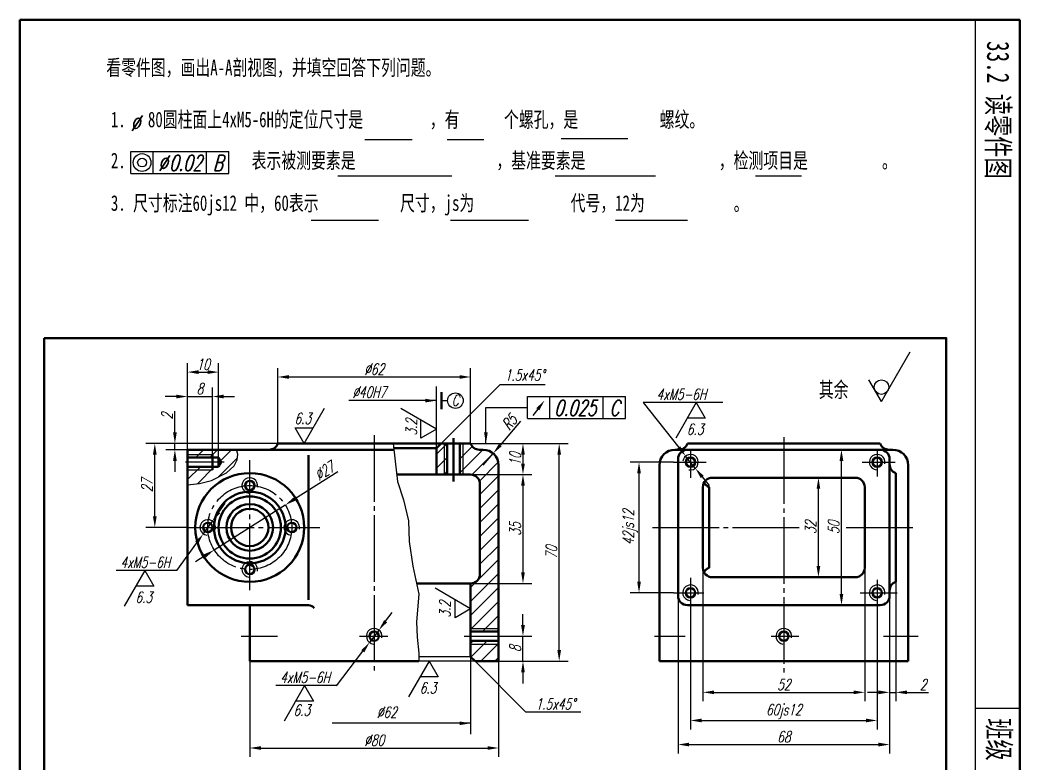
# Model space of a CAD drawing. Header units: millimetres. Extents: x -523 to 2676, y -549 to 1097.
# Drawn here: x 91.7 to 316.7, y -120.6 to 46.7 of the extents above; entities that cross this region are included whole.
import ezdxf

# ---------------------------------------------------------------- set-up
doc = ezdxf.new("R2010")
doc.units = ezdxf.units.MM
doc.header["$PDMODE"] = 33
doc.header["$PDSIZE"] = 1.5
doc.linetypes.add('myCENTER', pattern=[18, 15, -1, 1, -1])
for name, color, linetype, lineweight in [('中心线', 7, 'myCENTER', 25), ('剖面线', 7, 'Continuous', 25), ('尺寸', 7, 'Continuous', 25), ('文字', 7, 'Continuous', 25), ('标注', 7, 'Continuous', 25), ('标题文字', 7, 'Continuous', 25), ('粗实线', 7, 'Continuous', 50), ('细实线', 7, 'Continuous', 25)]:
    doc.layers.add(name, color=color, linetype=linetype, lineweight=lineweight)
doc.styles.add('字母标注-3.5号', font='txt.shx', dxfattribs={"width": 0.7, "oblique": 15, "height": 3.5})
doc.styles.add('尺寸文字1-2.5号', font='txt.shx', dxfattribs={"width": 0.7, "oblique": 15, "height": 2.5})
doc.styles.add('标题汉字1-5号', font='SimSun.ttf', dxfattribs={"width": 0.7, "height": 5})
doc.styles.add('标题汉字2-3.5号', font='SimSun.ttf', dxfattribs={"width": 0.7, "height": 3.5})
doc.dimstyles.new('尺寸25', dxfattribs={"dimtxt": 2.5, "dimasz": 2.5, "dimexe": 2, "dimexo": 0, "dimgap": 0.5, "dimtad": 1, "dimdec": 0, "dimdsep": 46, "dimtxsty": '尺寸文字1-2.5号', "dimcen": 0, "dimadec": 0, "dimazin": 0, "dimtol": 1, "dimtp": 0.039, "dimtfac": 0.6, "dimtdec": 3, "dimtmove": 0, "dimatfit": 3, "dimfxl": 0, "dimarcsym": 0})
pattern_1 = [(45, (-1819.7339, -264.6148), (-1.5715448, 1.5715448), [])]

# ---------------------------------------------------------------- blocks, each defined once
blk = doc.blocks.new('*D261')
at = {"layer": 'Defpoints', "color": 0}
for p in [(288.75, -79.78), (287.35, -97.63), (288.75, -104.66)]:
    blk.add_point(p, dxfattribs=at)
at = {"layer": '尺寸', "color": 0, "lineweight": -2}
for p, q in [((288.75, -79.78), (288.75, -106.66)), ((287.35, -97.63), (287.35, -106.66)), ((284.85, -104.66), (282.35, -104.66)), ((287.35, -104.66), (288.75, -104.66)), ((291.25, -104.66), (296.07, -104.66))]:
    blk.add_line(p, q, dxfattribs=at)
at = {"layer": '尺寸', "color": 0}
for points in [[(284.85, -104.24), (284.85, -105.07), (287.35, -104.66)], [(291.25, -104.24), (291.25, -105.07), (288.75, -104.66)]]:
    blk.add_solid(points, dxfattribs=at)
at = {"layer": '尺寸', "color": 0, "insert": (294.91, -102.91), "char_height": 2.5, "attachment_point": 5, "style": '尺寸文字1-2.5号'}
blk.add_mtext('2', dxfattribs=at)
blk = doc.blocks.new('*D260')
at = {"layer": 'Defpoints', "color": 0}
for p in [(239.75, -82.93), (287.35, -82.93), (287.35, -116.41)]:
    blk.add_point(p, dxfattribs=at)
at = {"layer": '尺寸', "color": 0, "lineweight": -2}
for p, q in [((239.75, -82.93), (239.75, -118.41)), ((287.35, -82.93), (287.35, -118.41)), ((242.25, -116.41), (284.85, -116.41))]:
    blk.add_line(p, q, dxfattribs=at)
at = {"layer": '尺寸', "color": 0}
for points in [[(242.25, -116), (242.25, -116.83), (239.75, -116.41)], [(284.85, -116), (284.85, -116.83), (287.35, -116.41)]]:
    blk.add_solid(points, dxfattribs=at)
at = {"layer": '尺寸', "color": 0, "insert": (263.55, -114.66), "char_height": 2.5, "attachment_point": 5, "style": '尺寸文字1-2.5号'}
blk.add_mtext('68', dxfattribs=at)
blk = doc.blocks.new('*D259')
at = {"layer": 'Defpoints', "color": 0}
for p in [(242.55, -86.11), (284.55, -86.6), (284.55, -110.99)]:
    blk.add_point(p, dxfattribs=at)
at = {"layer": '尺寸', "color": 0, "lineweight": -2}
for p, q in [((242.55, -86.11), (242.55, -112.99)), ((284.55, -86.6), (284.55, -112.99)), ((245.05, -110.99), (282.05, -110.99))]:
    blk.add_line(p, q, dxfattribs=at)
at = {"layer": '尺寸', "color": 0}
for points in [[(245.05, -110.57), (245.05, -111.41), (242.55, -110.99)], [(282.05, -110.57), (282.05, -111.41), (284.55, -110.99)]]:
    blk.add_solid(points, dxfattribs=at)
at = {"layer": '尺寸', "color": 0, "insert": (263.55, -108.98), "char_height": 2.5, "attachment_point": 5, "style": '尺寸文字1-2.5号'}
blk.add_mtext('60js12', dxfattribs=at)
blk = doc.blocks.new('*D258')
at = {"layer": 'Defpoints', "color": 0}
for p in [(245.35, -76.63), (281.75, -76.63), (281.75, -104.66)]:
    blk.add_point(p, dxfattribs=at)
at = {"layer": '尺寸', "color": 0, "lineweight": -2}
for p, q in [((245.35, -76.63), (245.35, -106.66)), ((281.75, -76.63), (281.75, -106.66)), ((247.85, -104.66), (279.25, -104.66))]:
    blk.add_line(p, q, dxfattribs=at)
at = {"layer": '尺寸', "color": 0}
for points in [[(247.85, -104.24), (247.85, -105.07), (245.35, -104.66)], [(279.25, -104.24), (279.25, -105.07), (281.75, -104.66)]]:
    blk.add_solid(points, dxfattribs=at)
at = {"layer": '尺寸', "color": 0, "insert": (263.55, -102.91), "char_height": 2.5, "attachment_point": 5, "style": '尺寸文字1-2.5号'}
blk.add_mtext('52', dxfattribs=at)
blk = doc.blocks.new('*D257')
at = {"layer": 'Defpoints', "color": 0}
for p in [(276.52, -50.03), (277.05, -50.03), (277.05, -85.03)]:
    blk.add_point(p, dxfattribs=at)
at = {"layer": '尺寸', "color": 0, "lineweight": -2}
for p, q in [((277.05, -50.03), (274.52, -50.03)), ((276.52, -82.53), (276.52, -52.53)), ((277.05, -85.03), (274.52, -85.03))]:
    blk.add_line(p, q, dxfattribs=at)
at = {"layer": '尺寸', "color": 0}
for points in [[(276.1, -52.53), (276.93, -52.53), (276.52, -50.03)], [(276.1, -82.53), (276.93, -82.53), (276.52, -85.03)]]:
    blk.add_solid(points, dxfattribs=at)
at = {"layer": '尺寸', "color": 0, "insert": (274.77, -67.53), "char_height": 2.5, "attachment_point": 5, "rotation": 90, "style": '尺寸文字1-2.5号'}
blk.add_mtext('50', dxfattribs=at)
blk = doc.blocks.new('*D256')
at = {"layer": 'Defpoints', "color": 0}
for p in [(271.34, -56.33), (272.05, -56.33), (271.69, -78.73)]:
    blk.add_point(p, dxfattribs=at)
at = {"layer": '尺寸', "color": 0, "lineweight": -2}
for p, q in [((272.05, -56.33), (269.34, -56.33)), ((271.34, -76.23), (271.34, -58.83)), ((271.69, -78.73), (269.34, -78.73))]:
    blk.add_line(p, q, dxfattribs=at)
at = {"layer": '尺寸', "color": 0}
for points in [[(270.92, -58.83), (271.75, -58.83), (271.34, -56.33)], [(270.92, -76.23), (271.75, -76.23), (271.34, -78.73)]]:
    blk.add_solid(points, dxfattribs=at)
at = {"layer": '尺寸', "color": 0, "insert": (269.59, -67.53), "char_height": 2.5, "attachment_point": 5, "rotation": 90, "style": '尺寸文字1-2.5号'}
blk.add_mtext('32', dxfattribs=at)
blk = doc.blocks.new('*D255')
at = {"layer": 'Defpoints', "color": 0}
for p in [(230.97, -52.83), (238.75, -52.83), (238.75, -82.23)]:
    blk.add_point(p, dxfattribs=at)
at = {"layer": '尺寸', "color": 0, "lineweight": -2}
for p, q in [((238.75, -52.83), (228.97, -52.83)), ((230.97, -79.73), (230.97, -55.33)), ((238.75, -82.23), (228.97, -82.23))]:
    blk.add_line(p, q, dxfattribs=at)
at = {"layer": '尺寸', "color": 0}
for points in [[(230.56, -55.33), (231.39, -55.33), (230.97, -52.83)], [(230.56, -79.73), (231.39, -79.73), (230.97, -82.23)]]:
    blk.add_solid(points, dxfattribs=at)
at = {"layer": '尺寸', "color": 0, "insert": (228.96, -67.53), "char_height": 2.5, "attachment_point": 5, "rotation": 90, "style": '尺寸文字1-2.5号'}
blk.add_mtext('42js12', dxfattribs=at)
blk = doc.blocks.new('*D254')
at = {"layer": 'Defpoints', "color": 0}
for p in [(241.46, -51.46), (243.64, -54.2)]:
    blk.add_point(p, dxfattribs=at)
at = {"layer": '尺寸', "color": 0, "lineweight": -2}
for p, q in [((231.88, -39.39), (239.91, -49.5)), ((243.64, -54.2), (241.46, -51.46)), ((245.19, -56.16), (246.75, -58.12))]:
    blk.add_line(p, q, dxfattribs=at)
at = {"layer": '尺寸', "color": 0}
for points in [[(240.24, -49.24), (239.58, -49.76), (241.46, -51.46)], [(245.52, -55.9), (244.87, -56.42), (243.64, -54.2)]]:
    blk.add_solid(points, dxfattribs=at)
blk = doc.blocks.new('*D253')
at = {"layer": 'Defpoints', "color": 0}
for p in [(143.38, -97.63), (199.38, -97.63), (199.38, -117.19)]:
    blk.add_point(p, dxfattribs=at)
at = {"layer": '尺寸', "color": 0, "lineweight": -2}
for p, q in [((143.38, -97.63), (143.38, -119.19)), ((199.38, -97.63), (199.38, -119.19)), ((145.88, -117.19), (196.88, -117.19))]:
    blk.add_line(p, q, dxfattribs=at)
at = {"layer": '尺寸', "color": 0}
for points in [[(145.88, -116.78), (145.88, -117.61), (143.38, -117.19)], [(196.88, -116.78), (196.88, -117.61), (199.38, -117.19)]]:
    blk.add_solid(points, dxfattribs=at)
at = {"layer": '尺寸', "color": 0, "insert": (171.38, -115.44), "char_height": 2.5, "attachment_point": 5, "style": '尺寸文字1-2.5号'}
blk.add_mtext('%%c80', dxfattribs=at)
blk = doc.blocks.new('*D222')
at = {"layer": 'Defpoints', "color": 0}
for p in [(172.44, -90.64), (170.33, -93.43)]:
    blk.add_point(p, dxfattribs=at)
at = {"layer": '尺寸', "color": 0, "lineweight": -2}
for p, q in [((173.95, -88.65), (175.46, -86.65)), ((172.44, -90.64), (170.33, -93.43)), ((162.93, -103.18), (168.82, -95.42))]:
    blk.add_line(p, q, dxfattribs=at)
at = {"layer": '尺寸', "color": 0}
for points in [[(173.62, -88.39), (174.29, -88.9), (172.44, -90.64)], [(168.48, -95.17), (169.15, -95.67), (170.33, -93.43)]]:
    blk.add_solid(points, dxfattribs=at)
blk = doc.blocks.new('*D252')
at = {"layer": 'Defpoints', "color": 0}
for p in [(134.95, -66.11), (132.92, -68.96)]:
    blk.add_point(p, dxfattribs=at)
at = {"layer": '尺寸', "color": 0, "lineweight": -2}
for p, q in [((136.41, -64.08), (137.87, -62.05)), ((134.95, -66.11), (132.92, -68.96)), ((126.99, -77.22), (131.46, -70.99))]:
    blk.add_line(p, q, dxfattribs=at)
at = {"layer": '尺寸', "color": 0}
for points in [[(136.07, -63.84), (136.75, -64.32), (134.95, -66.11)], [(131.12, -70.74), (131.8, -71.23), (132.92, -68.96)]]:
    blk.add_solid(points, dxfattribs=at)
blk = doc.blocks.new('*D251')
at = {"layer": 'Defpoints', "color": 0}
for p in [(151.37, -62.47), (135.4, -72.59)]:
    blk.add_point(p, dxfattribs=at)
at = {"layer": '尺寸', "color": 0, "lineweight": -2}
for p, q in [((163.19, -54.98), (153.48, -61.13)), ((135.4, -72.59), (151.37, -62.47)), ((133.29, -73.93), (131.18, -75.27))]:
    blk.add_line(p, q, dxfattribs=at)
at = {"layer": '尺寸', "color": 0}
for points in [[(153.25, -60.78), (153.7, -61.49), (151.37, -62.47)], [(133.07, -73.58), (133.52, -74.28), (135.4, -72.59)]]:
    blk.add_solid(points, dxfattribs=at)
at = {"layer": '尺寸', "color": 0, "insert": (160.19, -54.81), "char_height": 2.5, "attachment_point": 5, "rotation": 32.3729, "style": '尺寸文字1-2.5号'}
blk.add_mtext('%%c27', dxfattribs=at)
blk = doc.blocks.new('*D250')
at = {"layer": 'Defpoints', "color": 0}
for p in [(136.38, -32.55), (129.38, -36.05), (136.38, -51.78)]:
    blk.add_point(p, dxfattribs=at)
at = {"layer": '尺寸', "color": 0, "lineweight": -2}
for p, q in [((129.38, -36.05), (129.38, -30.55)), ((136.38, -51.78), (136.38, -30.55)), ((131.88, -32.55), (133.88, -32.55))]:
    blk.add_line(p, q, dxfattribs=at)
at = {"layer": '尺寸', "color": 0}
for points in [[(131.88, -32.13), (131.88, -32.97), (129.38, -32.55)], [(133.88, -32.13), (133.88, -32.97), (136.38, -32.55)]]:
    blk.add_solid(points, dxfattribs=at)
at = {"layer": '尺寸', "color": 0, "insert": (132.88, -30.8), "char_height": 2.5, "attachment_point": 5, "style": '尺寸文字1-2.5号'}
blk.add_mtext('10', dxfattribs=at)
blk = doc.blocks.new('*D249')
at = {"layer": 'Defpoints', "color": 0}
for p in [(134.98, -38.05), (129.38, -50.03), (134.98, -51.08)]:
    blk.add_point(p, dxfattribs=at)
at = {"layer": '尺寸', "color": 0, "lineweight": -2}
for p, q in [((126.88, -38.05), (124.38, -38.05)), ((129.38, -50.03), (129.38, -36.05)), ((129.38, -38.05), (134.98, -38.05)), ((134.98, -51.08), (134.98, -36.05)), ((137.48, -38.05), (139.98, -38.05))]:
    blk.add_line(p, q, dxfattribs=at)
at = {"layer": '尺寸', "color": 0}
for points in [[(126.88, -37.63), (126.88, -38.46), (129.38, -38.05)], [(137.48, -37.63), (137.48, -38.46), (134.98, -38.05)]]:
    blk.add_solid(points, dxfattribs=at)
at = {"layer": '尺寸', "color": 0, "insert": (132.18, -36.3), "char_height": 2.5, "attachment_point": 5, "style": '尺寸文字1-2.5号'}
blk.add_mtext('8', dxfattribs=at)
blk = doc.blocks.new('*D248')
at = {"layer": 'Defpoints', "color": 0}
for p in [(122.02, -48.63), (124.54, -48.63), (129.38, -67.53)]:
    blk.add_point(p, dxfattribs=at)
at = {"layer": '尺寸', "color": 0, "lineweight": -2}
for p, q in [((124.54, -48.63), (120.02, -48.63)), ((122.02, -65.03), (122.02, -51.13)), ((129.38, -67.53), (120.02, -67.53))]:
    blk.add_line(p, q, dxfattribs=at)
at = {"layer": '尺寸', "color": 0}
for points in [[(121.6, -51.13), (122.44, -51.13), (122.02, -48.63)], [(121.6, -65.03), (122.44, -65.03), (122.02, -67.53)]]:
    blk.add_solid(points, dxfattribs=at)
at = {"layer": '尺寸', "color": 0, "insert": (120.27, -58.08), "char_height": 2.5, "attachment_point": 5, "rotation": 90, "style": '尺寸文字1-2.5号'}
blk.add_mtext('27', dxfattribs=at)
blk = doc.blocks.new('*D247')
at = {"layer": 'Defpoints', "color": 0}
for p in [(126.54, -48.63), (149.68, -48.63), (129.38, -50.03)]:
    blk.add_point(p, dxfattribs=at)
at = {"layer": '尺寸', "color": 0, "lineweight": -2}
for p, q in [((126.54, -46.13), (126.54, -41.31)), ((149.68, -48.63), (124.54, -48.63)), ((126.54, -50.03), (126.54, -48.63)), ((129.38, -50.03), (124.54, -50.03)), ((126.54, -52.53), (126.54, -55.03))]:
    blk.add_line(p, q, dxfattribs=at)
at = {"layer": '尺寸', "color": 0}
for points in [[(126.13, -46.13), (126.96, -46.13), (126.54, -48.63)], [(126.13, -52.53), (126.96, -52.53), (126.54, -50.03)]]:
    blk.add_solid(points, dxfattribs=at)
at = {"layer": '尺寸', "color": 0, "insert": (124.79, -42.47), "char_height": 2.5, "attachment_point": 5, "rotation": 90, "style": '尺寸文字1-2.5号'}
blk.add_mtext('2', dxfattribs=at)
blk = doc.blocks.new('*D246')
at = {"layer": 'Defpoints', "color": 0}
for p in [(199.38, -55.63), (193.08, -80.13), (204.86, -80.13)]:
    blk.add_point(p, dxfattribs=at)
at = {"layer": '尺寸', "color": 0, "lineweight": -2}
for p, q in [((199.38, -55.63), (206.86, -55.63)), ((204.86, -58.13), (204.86, -77.63)), ((193.08, -80.13), (206.86, -80.13))]:
    blk.add_line(p, q, dxfattribs=at)
at = {"layer": '尺寸', "color": 0}
for points in [[(204.44, -58.13), (205.28, -58.13), (204.86, -55.63)], [(204.44, -77.63), (205.28, -77.63), (204.86, -80.13)]]:
    blk.add_solid(points, dxfattribs=at)
at = {"layer": '尺寸', "color": 0, "insert": (203.11, -67.88), "char_height": 2.5, "attachment_point": 5, "rotation": 90, "style": '尺寸文字1-2.5号'}
blk.add_mtext('35', dxfattribs=at)
blk = doc.blocks.new('*D245')
at = {"layer": 'Defpoints', "color": 0}
for p in [(193.08, -48.63), (193.08, -55.63), (204.86, -55.63)]:
    blk.add_point(p, dxfattribs=at)
at = {"layer": '尺寸', "color": 0, "lineweight": -2}
for p, q in [((193.08, -48.63), (206.86, -48.63)), ((204.86, -51.13), (204.86, -53.13)), ((193.08, -55.63), (206.86, -55.63))]:
    blk.add_line(p, q, dxfattribs=at)
at = {"layer": '尺寸', "color": 0}
for points in [[(204.44, -51.13), (205.28, -51.13), (204.86, -48.63)], [(204.44, -53.13), (205.28, -53.13), (204.86, -55.63)]]:
    blk.add_solid(points, dxfattribs=at)
at = {"layer": '尺寸', "color": 0, "insert": (203.11, -52.13), "char_height": 2.5, "attachment_point": 5, "rotation": 90, "style": '尺寸文字1-2.5号'}
blk.add_mtext('10', dxfattribs=at)
blk = doc.blocks.new('*D221')
at = {"layer": 'Defpoints', "color": 0}
for p in [(193.08, -48.63), (213.01, -48.63), (206.86, -97.63)]:
    blk.add_point(p, dxfattribs=at)
at = {"layer": '尺寸', "color": 0, "lineweight": -2}
for p, q in [((193.08, -48.63), (215.01, -48.63)), ((213.01, -95.13), (213.01, -51.13)), ((206.86, -97.63), (215.01, -97.63))]:
    blk.add_line(p, q, dxfattribs=at)
at = {"layer": '尺寸', "color": 0}
for points in [[(212.6, -51.13), (213.43, -51.13), (213.01, -48.63)], [(212.6, -95.13), (213.43, -95.13), (213.01, -97.63)]]:
    blk.add_solid(points, dxfattribs=at)
at = {"layer": '尺寸', "color": 0, "insert": (211.26, -73.13), "char_height": 2.5, "attachment_point": 5, "rotation": 90, "style": '尺寸文字1-2.5号'}
blk.add_mtext('70', dxfattribs=at)
blk = doc.blocks.new('*D244')
at = {"layer": 'Defpoints', "color": 0}
for p in [(201.26, -92.03), (204.86, -92.03), (199.38, -97.63)]:
    blk.add_point(p, dxfattribs=at)
at = {"layer": '尺寸', "color": 0, "lineweight": -2}
for p, q in [((204.86, -89.53), (204.86, -87.03)), ((201.26, -92.03), (206.86, -92.03)), ((204.86, -97.63), (204.86, -92.03)), ((199.38, -97.63), (206.86, -97.63)), ((204.86, -100.13), (204.86, -102.63))]:
    blk.add_line(p, q, dxfattribs=at)
at = {"layer": '尺寸', "color": 0}
for points in [[(204.44, -89.53), (205.28, -89.53), (204.86, -92.03)], [(204.44, -100.13), (205.28, -100.13), (204.86, -97.63)]]:
    blk.add_solid(points, dxfattribs=at)
at = {"layer": '尺寸', "color": 0, "insert": (203.11, -94.83), "char_height": 2.5, "attachment_point": 5, "rotation": 90, "style": '尺寸文字1-2.5号'}
blk.add_mtext('8', dxfattribs=at)
blk = doc.blocks.new('*D243')
at = {"layer": 'Defpoints', "color": 0}
for p in [(198.15, -50.87), (195.88, -53.53)]:
    blk.add_point(p, dxfattribs=at)
at = {"layer": '尺寸', "color": 0, "lineweight": -2}
for p, q in [((204.31, -43.63), (199.77, -48.96)), ((195.88, -53.53), (198.15, -50.87))]:
    blk.add_line(p, q, dxfattribs=at)
at = {"layer": '尺寸', "color": 0}
blk.add_solid([(199.46, -48.69), (200.09, -49.23), (198.15, -50.87)], dxfattribs=at)
at = {"layer": '尺寸', "color": 0, "insert": (201.83, -43.85), "char_height": 2.5, "attachment_point": 5, "rotation": 49.6071, "style": '尺寸文字1-2.5号'}
blk.add_mtext('R5', dxfattribs=at)
blk = doc.blocks.new('*D242')
at = {"layer": 'Defpoints', "color": 0}
for p in [(193.08, -33.65), (149.68, -48.63), (193.08, -48.63)]:
    blk.add_point(p, dxfattribs=at)
at = {"layer": '尺寸', "color": 0, "lineweight": -2}
for p, q in [((149.68, -48.63), (149.68, -31.65)), ((152.18, -33.65), (190.58, -33.65)), ((193.08, -48.63), (193.08, -31.65))]:
    blk.add_line(p, q, dxfattribs=at)
at = {"layer": '尺寸', "color": 0}
for points in [[(152.18, -33.23), (152.18, -34.06), (149.68, -33.65)], [(190.58, -33.23), (190.58, -34.06), (193.08, -33.65)]]:
    blk.add_solid(points, dxfattribs=at)
at = {"layer": '尺寸', "color": 0, "insert": (171.38, -31.9), "char_height": 2.5, "attachment_point": 5, "style": '尺寸文字1-2.5号'}
blk.add_mtext('%%C62', dxfattribs=at)

msp = doc.modelspace()

# ---------------------------------------------------------------- hatches: boundary and pattern name
at = {"layer": '剖面线'}
h = msp.add_hatch(dxfattribs=at)
h.set_pattern_fill('ANSI31', color=256, scale=0.7, style=0)
h.set_pattern_definition(pattern_1)
h.paths.add_polyline_path([(187.835, -48.633), (186.435, -48.633), (185.385, -49.683), (185.385, -55.633), (187.835, -55.633)])
h.paths.add_polyline_path([(199.385, -53.533, 0.4142136), (195.885, -50.033), (195.065, -50.033, -0.3178372), (193.085, -48.633), (190.635, -48.633), (190.635, -55.633), (193.085, -55.633, -0.4142136), (195.185, -57.733), (195.185, -78.033, -0.4142136), (193.085, -80.133), (193.085, -90.983), (199.385, -90.983)])
h.paths.add_polyline_path([(199.385, -93.083), (193.085, -93.083), (193.085, -96.633), (194.085, -97.633), (199.385, -97.633)])
h = msp.add_hatch(dxfattribs=at)
h.set_pattern_fill('ANSI31', color=256, scale=0.7, style=0)
h.set_pattern_definition(pattern_1)
h.paths.add_polyline_path([(140.53, -52.29), (140.728, -51.041), (140.398, -50.033), (129.385, -50.033), (129.385, -51.783), (136.385, -51.783), (136.991, -52.833), (136.385, -53.883), (129.385, -53.883), (129.385, -57.946), (132.099, -57.617), (134.8, -56.96), (138.159, -55.25), (139.871, -53.671)])

# ---------------------------------------------------------------- linework, layer by layer
at = {"layer": '中心线'}
for p, q in [((171.385, -46.764), (171.385, -100.202)), ((263.551, -47.231), (263.551, -100.202)), ((242.551, -50.033), (242.551, -56.331)), ((284.551, -50.033), (284.551, -56.089)), ((137.603, -52.833), (128.915, -52.833)), ((143.385, -81.647), (143.385, -52.405)), ((238.75, -52.833), (246.053, -52.833)), ((281.216, -52.833), (288.617, -52.833)), ((129.385, -67.533), (159.158, -67.533)), ((234.007, -67.533), (267.583, -67.533)), ((277.59, -67.533), (293.364, -67.533)), ((242.551, -78.849), (242.551, -86.113)), ((284.551, -79.333), (284.551, -86.597)), ((238.75, -82.233), (245.568, -82.233)), ((280.731, -82.233), (289.053, -82.233)), ((141.429, -92.033), (149.621, -92.033)), ((168.064, -92.033), (174.487, -92.033)), ((191.613, -92.033), (201.258, -92.033)), ((234.467, -92.033), (241.369, -92.033)), ((260.694, -92.033), (266.906, -92.033)), ((286.002, -92.033), (293.805, -92.033))]:
    msp.add_line(p, q, dxfattribs=at)
msp.add_circle((143.385, -67.533), 9.45, dxfattribs=at)
at = {"layer": '尺寸'}
for p, q in [((116.666, 12.135), (116.666, 17.135)), ((116.666, 17.135), (138.686, 17.135)), ((121.666, 12.135), (121.666, 17.135)), ((133.686, 12.135), (133.686, 17.135)), ((138.686, 12.135), (138.686, 17.135)), ((116.666, 12.135), (138.686, 12.135)), ((186.435, -48.633), (199.724, -35.344)), ((199.724, -35.344), (209.823, -35.344)), ((205.881, -43.01), (205.881, -38.01)), ((205.881, -38.01), (227.901, -38.01)), ((210.881, -43.01), (210.881, -38.01)), ((222.901, -43.01), (222.901, -38.01)), ((227.901, -43.01), (227.901, -38.01)), ((249.862, -39.39), (231.881, -39.39)), ((205.881, -43.01), (227.901, -43.01)), ((126.991, -77.218), (113.309, -77.218)), ((193.085, -96.633), (181.403, -96.633)), ((193.085, -96.633), (193.085, -114.095)), ((194.085, -97.633), (181.403, -97.633)), ((194.085, -97.633), (205.463, -109.011)), ((162.95, -103.153), (149.267, -103.153)), ((205.463, -109.011), (217.889, -109.011))]:
    msp.add_line(p, q, dxfattribs=at)
msp.add_lwpolyline([(208.186, -40.911), (207.076, -42.336)], dxfattribs=at)
msp.add_solid([(207.858, -40.655), (209.723, -38.939), (208.515, -41.167)], dxfattribs=at)
at = {"layer": '文字'}
for p, q in [((169.283, 19.829), (179.935, 19.829)), ((187.805, 19.829), (196.043, 19.829)), ((213.427, 20.07), (228.434, 20.07)), ((163.193, 11.658), (188.85, 11.658)), ((212.075, 11.658), (234.714, 11.658)), ((257.18, 11.658), (267.529, 11.658)), ((157.227, 1.654), (172.379, 1.654)), ((188.578, 1.654), (206.083, 1.654)), ((225.679, 1.654), (241.877, 1.654))]:
    msp.add_line(p, q, dxfattribs=at)
for radius in [2, 1]:
    msp.add_circle((119.166, 14.635), radius, dxfattribs=at)
at = {"layer": '标注'}
for p, q in [((285.524, -39.195), (291.991, -27.995)), ((285.524, -39.195), (282.695, -34.295)), ((186.511, -38.972), (187.916, -38.972)), ((243.844, -39.39), (239.225, -47.39)), ((243.844, -39.39), (245.865, -42.89)), ((155.601, -48.633), (160.22, -40.633)), ((185.385, -45.374), (177.385, -40.755)), ((181.885, -47.395), (181.885, -43.353)), ((245.865, -42.89), (241.823, -42.89)), ((155.601, -48.633), (153.58, -45.133)), ((153.58, -45.133), (157.621, -45.133)), ((185.385, -45.374), (181.885, -47.395)), ((119.778, -77.218), (115.16, -85.218)), ((119.778, -77.218), (121.799, -80.718)), ((121.799, -80.718), (117.758, -80.718)), ((193.085, -85.826), (185.085, -81.207)), ((189.585, -87.846), (189.585, -83.805)), ((193.085, -85.826), (189.585, -87.846)), ((183.729, -97.633), (179.11, -105.633)), ((183.729, -97.633), (185.75, -101.133)), ((185.75, -101.133), (181.709, -101.133)), ((155.737, -103.153), (151.118, -111.153)), ((155.737, -103.153), (157.758, -106.653)), ((157.758, -106.653), (153.716, -106.653))]:
    msp.add_line(p, q, dxfattribs=at)
for centre, radius in [((285.524, -35.929), 1.633), ((189.666, -38.972), 1.75)]:
    msp.add_circle(centre, radius, dxfattribs=at)
at = {"layer": '粗实线'}
for p, q in [((316.691, 46.735), (91.691, 46.735)), ((91.691, 46.735), (91.691, -263.265)), ((316.691, -263.265), (316.691, 46.735)), ((186.511, -40.926), (186.511, -37.058)), ((149.685, -48.633), (175.64, -48.633)), ((186.435, -48.633), (175.64, -48.633)), ((186.435, -48.633), (185.385, -49.683)), ((186.435, -48.633), (193.085, -48.633)), ((187.835, -48.633), (187.835, -55.633)), ((189.235, -47.409), (189.235, -57.186)), ((190.635, -48.633), (190.635, -55.633)), ((241.851, -48.633), (285.251, -48.633)), ((129.385, -50.033), (175.814, -50.033)), ((129.385, -50.033), (129.385, -85.033)), ((134.985, -51.083), (134.985, -54.583)), ((156.635, -83.806), (156.635, -51.259)), ((185.385, -49.683), (175.771, -49.683)), ((185.385, -55.633), (185.385, -49.683)), ((195.065, -50.033), (195.885, -50.033)), ((239.051, -50.033), (241.851, -50.033)), ((241.851, -50.033), (285.251, -50.033)), ((288.051, -50.033), (285.251, -50.033)), ((129.385, -51.783), (136.385, -51.783)), ((129.385, -53.883), (136.385, -53.883)), ((136.385, -51.783), (136.991, -52.833)), ((136.385, -51.783), (136.385, -53.883)), ((136.385, -53.883), (136.991, -52.833)), ((199.385, -97.633), (199.385, -53.533)), ((235.551, -97.633), (235.551, -53.533)), ((239.751, -52.133), (239.751, -82.933)), ((287.351, -52.133), (287.351, -82.933)), ((291.551, -97.633), (291.551, -53.533)), ((176.46, -55.633), (193.085, -55.633)), ((288.751, -55.283), (288.751, -79.783)), ((195.185, -57.733), (195.185, -78.033)), ((245.351, -58.433), (245.351, -76.633)), ((246.751, -58.433), (246.751, -76.633)), ((247.451, -56.333), (279.651, -56.333)), ((281.751, -58.433), (281.751, -76.633)), ((247.451, -78.733), (279.651, -78.733)), ((180.9, -80.133), (193.085, -80.133)), ((193.085, -80.133), (193.085, -96.633)), ((129.385, -85.033), (156.635, -85.033)), ((143.385, -97.633), (143.385, -85.033)), ((241.851, -85.033), (285.251, -85.033)), ((193.085, -90.983), (199.385, -90.983)), ((193.085, -93.083), (199.385, -93.083)), ((193.085, -96.633), (194.085, -97.633)), ((143.385, -97.633), (181.403, -97.633)), ((194.085, -97.633), (199.385, -97.633)), ((235.551, -97.633), (291.551, -97.633))]:
    msp.add_line(p, q, dxfattribs=at)
msp.add_lwpolyline([(97.093, -24.875), (300.08, -24.875), (300.08, -257.811), (97.093, -257.811)], close=True, dxfattribs=at)
for centre, radius in [((242.551, -52.833), 1.05), ((284.551, -52.833), 1.05), ((143.385, -67.533), 12.25), ((143.385, -58.083), 1.05), ((143.385, -67.533), 8.05), ((143.385, -67.533), 7), ((143.385, -67.533), 5.25), ((143.385, -67.533), 4.2), ((133.935, -67.533), 1.05), ((152.835, -67.533), 1.05), ((143.385, -76.983), 1.05), ((242.551, -82.233), 1.05), ((284.551, -82.233), 1.05), ((171.385, -92.033), 1.05), ((263.551, -92.033), 1.05)]:
    msp.add_circle(centre, radius, dxfattribs=at)
for centre, radius, start, end in [((147.705, -47.933), 2.1, 270, 340.52878), ((195.065, -47.933), 2.1, 199.47122, 270), ((239.871, -47.933), 2.1, 270, 340.52878), ((287.231, -47.933), 2.1, 199.47122, 270), ((195.885, -53.533), 3.5, 0, 90), ((239.051, -53.533), 3.5, 90, 180), ((241.851, -52.133), 2.1, 90, 180), ((285.251, -52.133), 2.1, 0, 90), ((288.051, -53.533), 3.5, 0, 90), ((289.451, -53.303), 2.1, 180, 250.52878), ((193.085, -57.733), 2.1, 0, 90), ((247.451, -58.433), 2.1, 90, 180), ((247.451, -56.453), 2.1, 208.12551, 250.52878), ((279.651, -58.433), 2.1, 0, 90), ((193.085, -78.033), 2.1, 270, 0), ((247.451, -76.633), 2.1, 180, 270), ((247.451, -78.613), 2.1, 109.47122, 151.87449), ((279.651, -76.633), 2.1, 270, 0), ((289.451, -81.763), 2.1, 109.47122, 180), ((241.851, -82.933), 2.1, 180, 270), ((285.251, -82.933), 2.1, 270, 0), ((156.635, -86.433), 1.4, 30, 90)]:
    msp.add_arc(centre, radius, start, end, dxfattribs=at)
at = {"layer": '细实线'}
for p, q in [((306.691, -263.265), (306.691, 46.735)), ((185.385, -49.683), (185.385, -35.823)), ((187.135, -48.633), (187.135, -55.633)), ((191.335, -48.633), (191.335, -55.633)), ((129.385, -51.083), (134.985, -51.083)), ((129.385, -54.583), (134.985, -54.583)), ((193.085, -90.283), (199.385, -90.283)), ((193.085, -93.783), (199.385, -93.783)), ((316.691, -108.265), (306.691, -108.265))]:
    msp.add_line(p, q, dxfattribs=at)
for points in [[(175.64, -48.633), (176.134, -52.594), (176.628, -57.197), (177.945, -61.308), (179.098, -66.076), (179.262, -70.68), (180.086, -76.27), (181.403, -82.518), (180.909, -88.766), (181.074, -92.219), (181.403, -95.836), (181.403, -97.633)], [(129.385, -57.946), (132.099, -57.617), (134.8, -56.96), (138.159, -55.25), (139.871, -53.671), (140.53, -52.29), (140.728, -51.041), (140.398, -50.033)]]:
    msp.add_lwpolyline(points, dxfattribs=at)
for centre, start, end in [((242.551, -52.833), 258.07438, 173.7145), ((284.551, -52.833), 348.07438, 263.7145), ((143.385, -58.083), 348.07438, 263.7145), ((133.935, -67.533), 348.07438, 263.7145), ((152.835, -67.533), 348.07438, 263.7145), ((143.385, -76.983), 348.07438, 263.7145), ((242.551, -82.233), 348.07438, 263.7145), ((284.551, -82.233), 348.07438, 263.7145), ((171.385, -92.033), 348.07438, 263.7145), ((263.551, -92.033), 348.07438, 263.7145)]:
    msp.add_arc(centre, 1.75, start, end, dxfattribs=at)

# ---------------------------------------------------------------- texts
at = {"layer": '尺寸', "oblique": 15, "width": 0.7}
for s, height, style, p in [('0.02', 3.5, '字母标注-3.5号', (125.253, 12.783)), ('B', 3.5, '字母标注-3.5号', (135.131, 12.783)), ('1.5x45%%D', 2.5, '尺寸文字1-2.5号', (200.743, -34.469)), ('%%c40H7', 2.5, '尺寸文字1-2.5号', (166.46, -38.307)), ('4xM5-6H', 2.5, '尺寸文字1-2.5号', (234.904, -38.79)), ('0.025', 3.5, '字母标注-3.5号', (211.904, -42.362)), ('C', 3.5, '字母标注-3.5号', (224.346, -42.362)), ('4xM5-6H', 2.5, '尺寸文字1-2.5号', (114.271, -76.619)), ('4xM5-6H', 2.5, '尺寸文字1-2.5号', (150.23, -102.553)), ('%%c62', 2.5, '尺寸文字1-2.5号', (171.961, -110.402)), ('1.5x45%%D', 2.5, '尺寸文字1-2.5号', (207.665, -108.517))]:
    msp.add_text(s, height=height, dxfattribs=dict(at, style=style)).set_placement(p)
at = {"layer": '尺寸', "style": '标题汉字1-5号', "width": 0.7}
msp.add_text('其余', height=3.5, dxfattribs=at).set_placement((271.419, -38.251))
at = {"layer": '文字', "style": '标题汉字2-3.5号', "width": 0.7}
for s, p in [('看零件图，画出A-A剖视图，并填空回答下列问题。', (111.106, 34.279)), ('1.   80圆柱面上4xM5-6H的定位尺寸是         ，有      个螺孔，是           螺纹。', (112.14, 22.586)), ('2.                 表示被测要素是                   ，基准要素是                  ，检测项目是          。', (112.14, 13.35)), ('3. 尺寸标注60js12 中，60表示           尺寸，js为             代号，12为            。', (112.14, 3.771))]:
    msp.add_text(s, height=3.5, dxfattribs=at).set_placement(p)
at = {"layer": '文字', "style": '尺寸文字1-2.5号', "oblique": 15, "width": 0.7}
for p in [(116.556, 21.741), (122.749, 12.735)]:
    msp.add_text('%%C', height=3.5, dxfattribs=at).set_placement(p)
at = {"layer": '标注', "style": '尺寸文字1-2.5号', "oblique": 15, "width": 0.7}
for s, p in [('C', (188.831, -40.148)), ('6.3', (153.447, -44.244)), ('6.3', (241.725, -46.664)), ('6.3', (117.66, -84.492)), ('6.3', (181.611, -104.907)), ('6.3', (153.232, -109.93))]:
    msp.add_text(s, height=2.5, dxfattribs=at).set_placement(p)
for p in [(180.996, -46.851), (188.543, -87.822)]:
    msp.add_text('3.2', height=2.5, rotation=90, dxfattribs=at).set_placement(p)
at = {"layer": '标题文字', "style": '标题汉字1-5号', "width": 0.7}
for s, p in [('33.2 读零件图', (309.29, 42.002)), ('班级', (309.456, -110.49))]:
    msp.add_text(s, height=5, rotation=270, dxfattribs=at).set_placement(p)

# ---------------------------------------------------------------- dimensions: what is measured, and where the dimension line sits
at = {"layer": '尺寸'}
for base, p1, p2, text, picture, middle in [((136.385, -32.55), (129.385, -36.046), (136.385, -51.783), '10', '*D250', (132.885, -30.8)), ((193.085, -33.646), (149.685, -48.633), (193.085, -48.633), '%%C62', '*D242', (171.385, -31.896)), ((134.985, -38.046), (129.385, -50.033), (134.985, -51.083), '8', '*D249', (132.185, -36.296)), ((281.751, -104.658), (245.351, -76.633), (281.751, -76.633), '52', '*D258', (263.551, -102.908)), ((288.751, -104.658), (287.351, -97.633), (288.751, -79.783), '2', '*D261', (294.912, -102.908)), ((287.351, -116.415), (239.751, -82.933), (287.351, -82.933), '68', '*D260', (263.551, -114.665)), ((284.551, -110.989), (242.551, -86.113), (284.551, -86.597), '60js12', '*D259', (263.551, -108.978)), ((199.385, -117.194), (143.385, -97.633), (199.385, -97.633), '%%c80', '*D253', (171.385, -115.444))]:
    dim = msp.add_linear_dim(base=base, p1=p1, p2=p2, text=text, dimstyle='尺寸25', dxfattribs=at)
    dim.commit()
    dim.dimension.update_dxf_attribs({"geometry": picture, "text_midpoint": middle})
for p1, p2, text, picture, middle in [((243.639, -54.203), (241.463, -51.462), ' ', '*D254', (231.881, -39.39)), ((135.404, -72.593), (151.366, -62.473), '%%c27', '*D251', (161.13, -56.283)), ((134.955, -66.111), (132.915, -68.955), ' ', '*D252', (126.991, -77.218)), ((172.442, -90.638), (170.327, -93.427), ' ', '*D222', (162.934, -103.176))]:
    dim = msp.add_diameter_dim_2p(p1=p1, p2=p2, text=text, dimstyle='尺寸25', dxfattribs=at)
    dim.commit()
    dim.dimension.update_dxf_attribs({"geometry": picture, "text_midpoint": middle, "dimtype": 163})
for base, p1, p2, text, picture, middle in [((126.544, -48.633), (129.385, -50.033), (149.685, -48.633), '2', '*D247', (124.794, -42.472)), ((122.021, -48.633), (129.385, -67.533), (124.544, -48.633), '27', '*D248', (120.271, -58.083)), ((204.86, -55.633), (193.085, -48.633), (193.085, -55.633), '10', '*D245', (203.11, -52.133)), ((213.012, -48.633), (206.86, -97.633), (193.085, -48.633), '70', '*D221', (211.262, -73.133)), ((276.518, -50.033), (277.054, -85.033), (277.054, -50.033), '50', '*D257', (274.768, -67.533)), ((230.974, -52.833), (238.75, -82.233), (238.75, -52.833), '42js12', '*D255', (228.964, -67.533)), ((204.86, -80.133), (199.385, -55.633), (193.085, -80.133), '35', '*D246', (203.11, -67.883)), ((271.336, -56.333), (271.693, -78.733), (272.051, -56.333), '32', '*D256', (269.586, -67.533)), ((204.86, -92.033), (199.385, -97.633), (201.258, -92.033), '8', '*D244', (203.11, -94.833))]:
    dim = msp.add_linear_dim(base=base, p1=p1, p2=p2, angle=90, text=text, dimstyle='尺寸25', dxfattribs=at)
    dim.commit()
    dim.dimension.update_dxf_attribs({"geometry": picture, "text_midpoint": middle})
dim = msp.add_radius_dim(center=(195.885, -53.533), mpoint=(198.153, -50.867), text='R5', dimstyle='尺寸25', dxfattribs=at)
dim.commit()
dim.dimension.update_dxf_attribs({"geometry": '*D243', "text_midpoint": (203.159, -44.983), "dimtype": 164})

# ---------------------------------------------------------------- leaders
for points in [[(185.385, -38.972), (165.681, -38.972)], [(196.519, -48.633), (196.519, -40.51), (205.881, -40.51)], [(193.085, -111.631), (161.929, -111.631)]]:
    msp.add_leader(points, dimstyle='尺寸25', override={"dimgap": 0.5, "dimtad": 0}, dxfattribs=at)

doc.saveas('drawing.dxf')
